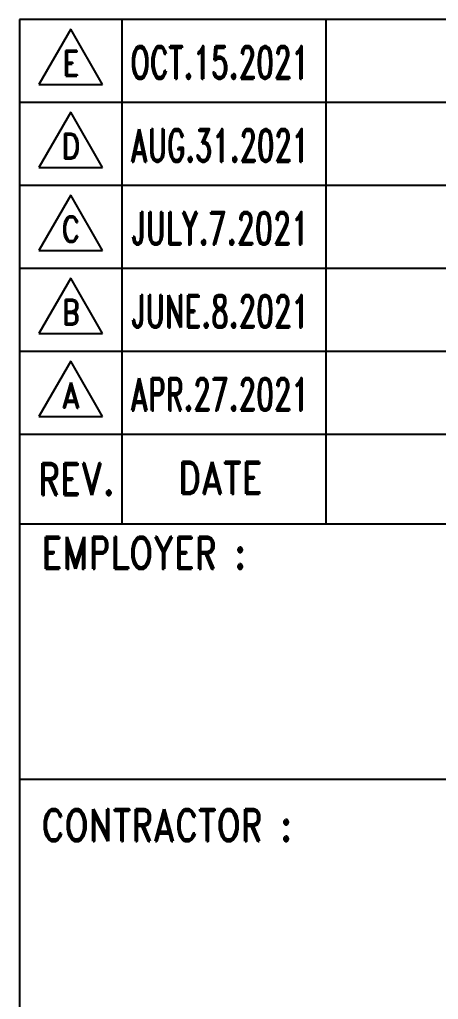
# Model space of a CAD drawing. Header units: millimetres. Extents: x 66027 to 360317, y -114806 to -64032.
# Drawn here: x 269783 to 272566, y -107506 to -100996 of the extents above; entities that cross this region are included whole.
import ezdxf
from ezdxf.enums import TextEntityAlignment as Align

# ---------------------------------------------------------------- set-up
doc = ezdxf.new("R2010")
doc.units = ezdxf.units.MM
doc.header["$LTSCALE"] = 140
doc.layers.add('1', color=7, linetype='Continuous')
doc.layers.add('TAN-TIT', color=30, linetype='Continuous')
doc.styles.add('KIM3', font='ROMAND.shx', dxfattribs={"width": 1.25, "height": 3})
doc.styles.add('RD20', font='ROMAND.SHX', dxfattribs={"width": 0.8, "height": 2})
doc.styles.add('RD6', font='ROMAND.shx', dxfattribs={"width": 0.83, "height": 6})

# ---------------------------------------------------------------- blocks, each defined once
blk = doc.blocks.new('BORDER')
at = {"layer": 'TAN-TIT'}
for p, q in [((232823, 44987), (193237, 44987)), ((193237, 44987), (193237, 3520)), ((195499, 44987), (195499, 33818)), ((200023, 44987), (200023, 33818)), ((194369, 44772), (193663, 43548)), ((195076, 43548), (194369, 44772)), ((193663, 43548), (195076, 43548)), ((232823, 43149), (193237, 43149)), ((194369, 42934), (193663, 41710)), ((195076, 41710), (194369, 42934)), ((193663, 41710), (195076, 41710)), ((232823, 41311), (193237, 41311)), ((194369, 41097), (193663, 39872)), ((195076, 39872), (194369, 41097)), ((193663, 39872), (195076, 39872)), ((232823, 39473), (193237, 39473)), ((194369, 39259), (193663, 38034)), ((195076, 38034), (194369, 39259)), ((193663, 38034), (195076, 38034)), ((232823, 37635), (193237, 37635)), ((194369, 37421), (193663, 36196)), ((195076, 36196), (194369, 37421)), ((193663, 36196), (195076, 36196)), ((232823, 35797), (193237, 35797)), ((193237, 33818), (232823, 33818)), ((193237, 28163), (232823, 28163))]:
    blk.add_line(p, q, dxfattribs=at)
at = {"layer": 'TAN-TIT', "style": 'RD6', "width": 0.8}
for s, p in [('REV.', (194497, 34456)), ('DATE', (197685, 34484))]:
    blk.add_text(s, height=706.9, dxfattribs=at).set_placement(p, align=Align.CENTER)
for s, p in [('EMPLOYER :', (193724, 32823)), ('CONTRACTOR :', (193724, 26794))]:
    blk.add_text(s, height=706.9, dxfattribs=at).set_placement(p)

msp = doc.modelspace()

# ---------------------------------------------------------------- block references
at = {"layer": '1', "xscale": 0.3, "yscale": 0.3, "zscale": 0.3}
msp.add_blockref('BORDER', (211812.1, -114492.2), dxfattribs=at)

# ---------------------------------------------------------------- texts
at = {"style": 'RD20', "width": 0.83}
for s, p in [('E', (270123.8, -101370.5)), ('D', (270123.8, -101921.8)), ('C', (270123.8, -102473.2)), ('B', (270123.8, -103024.6)), ('A', (270123.8, -103576))]:
    msp.add_text(s, height=169.7, dxfattribs=at).set_placement(p, align=Align.CENTER)
at = {"style": 'KIM3'}
for s, width, p, p2 in [('OCT.15.2021', 0.598176, (270519.7, -101388.7), (271708.9, -101388.7)), ('AUG.31.2021', 0.58902, (270519.7, -101940.1), (271708.9, -101940.1)), ('JULY.7.2021', 0.614085, (270519.7, -102491.4), (271708.9, -102491.4)), ('JUNE.8.2021', 0.598176, (270519.7, -103042.8), (271708.9, -103042.8)), ('APR.27.2021', 0.598176, (270519.7, -103594.2), (271708.9, -103594.2))]:
    msp.add_text(s, height=216.31, dxfattribs=dict(at, width=width)).set_placement(p, p2, align=Align.FIT)

doc.saveas('drawing.dxf')
